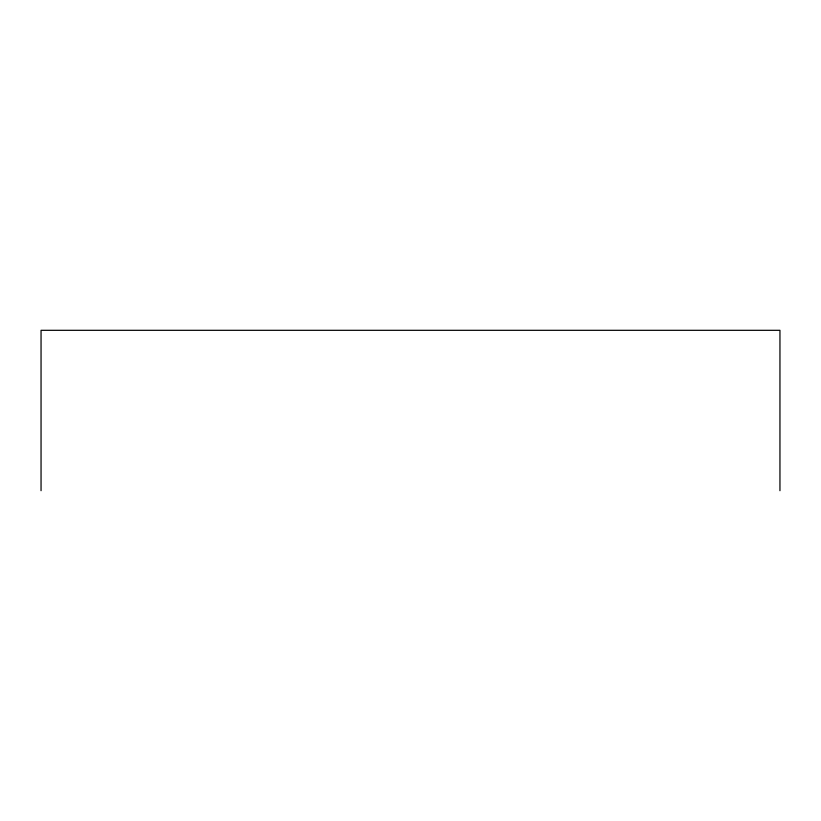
<?xml version="1.0" encoding="UTF-8"?>
<svg xmlns="http://www.w3.org/2000/svg" width="821" height="821" viewBox="0 0 821 821"><rect width="100%" height="100%" fill="white"/><g stroke="black" fill="none" stroke-linecap="round" stroke-linejoin="round"><path stroke-width="1.23" d="M779.95 490.691L779.95 330.309L41.05 330.309L41.05 490.691"/></g></svg>
